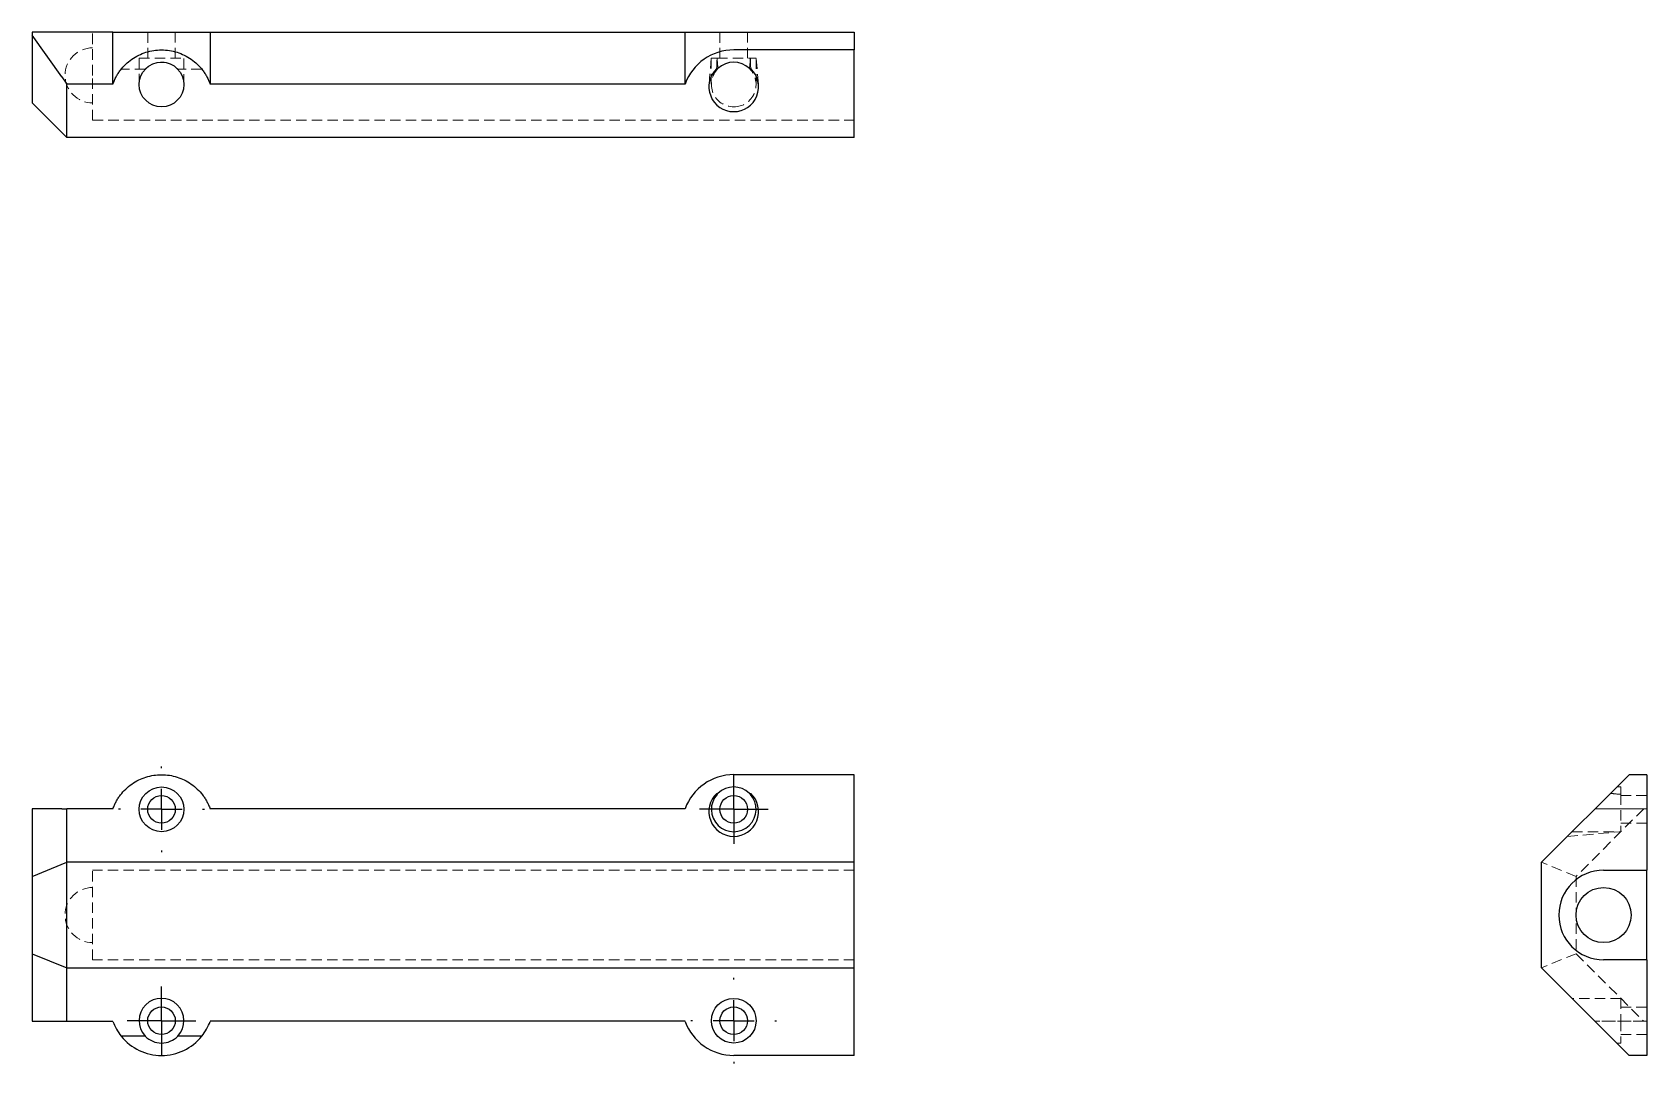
# Model space of a CAD drawing. Header units: millimetres. Extents: x 33 to 229, y 39 to 164.
import ezdxf

# ---------------------------------------------------------------- set-up
doc = ezdxf.new("R2010")
doc.units = ezdxf.units.MM
doc.linetypes.add('HIDDEN', pattern=[1.905, 1.27, -0.635])
doc.layers.add('10', color=7, linetype='Continuous')

# ---------------------------------------------------------------- blocks, each defined once
blk = doc.blocks.new('SW_CENTERMARKSYMBOL_0')
at = {"layer": '10', "color": 0}
for p, q in [((0, 5), (0, 5.22)), ((0, 0), (0, 2.5)), ((-5, 0), (-5.22, 0)), ((0, 0), (-2.5, 0)), ((0, 0), (0, -2.5)), ((0, 0), (2.5, 0)), ((5, 0), (5.22, 0)), ((0, -5), (0, -5.22))]:
    blk.add_line(p, q, dxfattribs=at)
blk = doc.blocks.new('SW_CENTERMARKSYMBOL_1')
at = {"layer": '10', "color": 0}
for p, q in [((0, 2.5), (0, 4.18)), ((0, 0), (0, 2.5)), ((-2.5, 0), (-4.18, 0)), ((0, 0), (-2.5, 0)), ((0, 0), (0, -2.5)), ((0, 0), (2.5, 0)), ((2.5, 0), (4.18, 0)), ((0, -2.5), (0, -4.18))]:
    blk.add_line(p, q, dxfattribs=at)
blk = doc.blocks.new('SW_CENTERMARKSYMBOL_2')
at = {"layer": '10', "color": 0}
for p, q in [((0, 2.5), (0, 4.18)), ((0, 0), (0, 2.5)), ((-2.5, 0), (-4.18, 0)), ((0, 0), (-2.5, 0)), ((0, 0), (0, -2.5)), ((0, 0), (2.5, 0)), ((2.5, 0), (4.18, 0)), ((0, -2.5), (0, -4.18))]:
    blk.add_line(p, q, dxfattribs=at)
blk = doc.blocks.new('SW_CENTERMARKSYMBOL_3')
at = {"layer": '10', "color": 0}
for p, q in [((0, 5), (0, 5.22)), ((0, 0), (0, 2.5)), ((-5, 0), (-5.22, 0)), ((0, 0), (-2.5, 0)), ((0, 0), (0, -2.5)), ((0, 0), (2.5, 0)), ((5, 0), (5.22, 0)), ((0, -5), (0, -5.22))]:
    blk.add_line(p, q, dxfattribs=at)

msp = doc.modelspace()

# ---------------------------------------------------------------- linework, layer by layer
at = {"color": 7, "linetype": 'Continuous', "lineweight": 25}
for p, q in [((33, 164.39), (33, 164.03)), ((42.81, 164.39), (33, 164.39)), ((36.58, 158.97), (33, 164.03)), ((33, 164.03), (33, 155.8)), ((42.81, 158.1), (42.81, 164.39)), ((42.81, 164.39), (54.63, 164.39)), ((54.63, 164.39), (54.63, 158.1)), ((54.63, 164.39), (112.41, 164.39)), ((112.41, 158.1), (112.41, 164.39)), ((112.41, 164.39), (118.33, 164.39)), ((118.33, 164.39), (133, 164.39)), ((133, 164.39), (133, 162.25)), ((133, 162.25), (118.33, 162.25)), ((133, 151.61), (133, 162.25)), ((116.25, 159.97), (116.41, 159.97)), ((120.25, 159.97), (120.4, 159.97)), ((36.58, 158.97), (37.19, 158.1)), ((37.19, 151.61), (37.19, 158.1)), ((42.81, 158.1), (37.19, 158.1)), ((112.41, 158.1), (54.63, 158.1)), ((33, 155.8), (37.19, 151.61)), ((133, 151.61), (37.19, 151.61)), ((133, 74.07), (118.33, 74.07)), ((133, 63.43), (133, 74.07)), ((216.61, 63.43), (227.25, 74.07)), ((229.39, 74.07), (227.25, 74.07)), ((229.39, 74.07), (229.39, 62.45)), ((116.25, 71.8), (116.41, 71.8)), ((120.25, 71.8), (120.4, 71.8)), ((33, 69.93), (33, 61.69)), ((36.58, 69.93), (33, 69.93)), ((36.58, 69.93), (37.19, 69.93)), ((37.19, 63.43), (37.19, 69.93)), ((42.81, 69.93), (37.19, 69.93)), ((112.41, 69.93), (54.63, 69.93)), ((33, 61.69), (37.19, 63.43)), ((37.19, 50.57), (37.19, 63.43)), ((133, 63.43), (37.19, 63.43)), ((133, 50.57), (133, 63.43)), ((216.61, 50.57), (216.61, 63.43)), ((33, 61.69), (33, 52.3)), ((224.15, 62.45), (229.39, 62.45)), ((229.39, 51.55), (229.39, 62.45)), ((33, 52.3), (37.19, 50.57)), ((33, 52.3), (33, 44.07)), ((229.39, 51.55), (224.15, 51.55)), ((229.39, 51.55), (229.39, 39.92)), ((37.19, 44.07), (37.19, 50.57)), ((37.19, 50.57), (133, 50.57)), ((133, 39.92), (133, 50.57)), ((227.25, 39.92), (216.61, 50.57)), ((33, 44.07), (37.19, 44.07)), ((37.19, 44.07), (42.81, 44.07)), ((112.41, 44.07), (54.63, 44.07)), ((46.75, 42.26), (43.83, 42.26)), ((53.61, 42.26), (50.7, 42.26)), ((224.91, 42.26), (224.91, 42.26)), ((224.91, 42.26), (226.17, 41)), ((133, 39.92), (118.33, 39.92)), ((229.39, 39.92), (227.25, 39.92)), ((229.39, 39.92), (227.25, 39.92)), ((227.25, 39.92), (227.25, 39.92)), ((229.39, 39.92), (229.39, 39.92))]:
    msp.add_line(p, q, dxfattribs=at)
at = {"color": 7, "linetype": 'HIDDEN', "lineweight": 18}
for p, q in [((33, 164.03), (37.19, 158.1)), ((40.34, 159.15), (40.34, 164.39)), ((47.04, 164.39), (47.04, 161.25)), ((50.4, 161.25), (50.4, 164.39)), ((116.65, 164.39), (116.65, 161.25)), ((120, 161.25), (120, 164.39)), ((133, 159.15), (133, 164.39)), ((133, 164.39), (133, 162.25)), ((46, 161.25), (51.45, 161.25)), ((46, 161.25), (46, 158.04)), ((51.45, 158.04), (51.45, 161.25)), ((115.6, 161.25), (115.32, 158.04)), ((115.6, 161.25), (116.3, 161.25)), ((115.6, 161.25), (115.6, 158.04)), ((116.3, 161.25), (120.35, 161.25)), ((133, 162.25), (118.33, 162.25)), ((120.35, 161.25), (121.05, 161.25)), ((121.33, 158.04), (121.05, 161.25)), ((121.05, 158.04), (121.05, 161.25)), ((40.34, 153.7), (40.34, 159.15)), ((46.75, 159.91), (43.83, 159.91)), ((43.83, 159.91), (43.83, 159.91)), ((46.75, 159.91), (43.83, 159.91)), ((46.75, 159.91), (46.75, 159.91)), ((50.7, 159.91), (50.7, 159.91)), ((53.61, 159.91), (50.7, 159.91)), ((53.61, 159.91), (50.7, 159.91)), ((53.61, 159.91), (53.61, 159.91)), ((112.41, 158.1), (54.63, 158.1)), ((40.34, 153.7), (133, 153.7)), ((133, 153.7), (133, 151.61)), ((227.25, 74.07), (227.25, 74.07)), ((229.39, 74.07), (229.39, 74.07)), ((226.25, 72.59), (225.76, 72.59)), ((226.25, 72.59), (226.25, 71.68)), ((226.25, 71.68), (226.25, 67.14)), ((229.39, 71.54), (226.25, 71.54)), ((229.03, 69.93), (220.8, 61.69)), ((223.1, 69.93), (229.39, 69.93)), ((229.39, 69.93), (223.1, 69.93)), ((223.97, 69.93), (229.03, 69.93)), ((229.39, 69.93), (229.39, 69.93)), ((219.74, 66.57), (226.25, 67.14)), ((220.31, 67.14), (226.25, 67.14)), ((226.25, 68.18), (229.39, 68.18)), ((220.8, 61.69), (216.61, 63.43)), ((133, 62.45), (40.34, 62.45)), ((40.34, 51.55), (40.34, 62.45)), ((220.8, 61.69), (220.8, 52.3)), ((133, 51.55), (40.34, 51.55)), ((220.8, 52.3), (216.61, 50.57)), ((220.8, 52.3), (229.03, 44.07)), ((226.25, 46.86), (220.31, 46.86)), ((226.25, 46.86), (226.25, 44.14)), ((229.39, 45.81), (226.25, 45.81)), ((54.63, 44.07), (112.41, 44.07)), ((229.39, 44.07), (223.1, 44.07)), ((229.03, 44.07), (223.1, 44.07)), ((226.25, 44.14), (226.25, 41.41)), ((225.76, 41.41), (226.25, 41.41)), ((225.76, 41.41), (225.76, 41.41)), ((226.25, 42.46), (229.39, 42.46)), ((227.25, 39.92), (226.17, 41))]:
    msp.add_line(p, q, dxfattribs=at)
at = {"color": 7, "linetype": 'Continuous', "lineweight": 25}
for centre, radius in [((48.72, 158.04), 2.72), ((48.72, 69.86), 2.72), ((48.72, 69.86), 1.68), ((118.33, 69.86), 1.68), ((224.15, 57), 3.35), ((48.72, 44.14), 1.68), ((118.33, 44.14), 2.72), ((118.33, 44.14), 1.68)]:
    msp.add_circle(centre, radius, dxfattribs=at)
at = {"color": 7, "linetype": 'HIDDEN', "lineweight": 18}
for centre, radius, start, end in [((40.34, 159.15), 3.35, 90, 270), ((118.33, 158.04), 2.72, 134.7431, 270), ((118.33, 158.04), 2.72, 270, 45.2569), ((40.34, 57), 3.35, 90, 270)]:
    msp.add_arc(centre, radius, start, end, dxfattribs=at)
at = {"color": 7, "linetype": 'Continuous', "lineweight": 25}
for centre, radius, start, end in [((118.33, 155.96), 6.29, 90, 160.0927), ((118.33, 158.04), 2.72, 45.2568, 134.7432), ((118.33, 67.79), 6.29, 90, 160.0927), ((118.33, 69.86), 2.72, 137.9876, 42.0124), ((118.33, 69.86), 2.72, 134.7432, 137.9876), ((118.33, 69.86), 2.72, 45.2568, 134.7432), ((118.33, 69.86), 2.72, 42.0124, 45.2568), ((224.15, 57), 5.45, 90, 270), ((48.72, 44.14), 2.72, 316.4621, 223.5379), ((48.72, 46.21), 6.29, 199.9073, 218.9207), ((48.72, 46.21), 6.29, 321.0793, 340.0927), ((118.33, 46.21), 6.29, 199.9073, 270), ((48.72, 46.21), 6.29, 218.9207, 321.0793), ((48.72, 44.14), 2.72, 223.5379, 316.4621)]:
    msp.add_arc(centre, radius, start, end, dxfattribs=at)
at = {"color": 7, "linetype": 'HIDDEN', "lineweight": 18}
for centre, major_axis, ratio, start_param, end_param in [((118.33, 182.1), (0, 31.15), 0.087489, 2.304051, 2.360677), ((118.33, 182.1), (0, 31.15), 0.087489, 3.922508, 3.979135), ((48.72, 158.03), (0, 2.73), 0.997707, 0.644227, 0.810917), ((48.72, 158.03), (0, 2.73), 0.997707, 6.170992, 6.327758), ((48.72, 158.03), (0, 2.73), 0.997707, 5.472268, 5.572173)]:
    msp.add_ellipse(centre, major_axis=major_axis, ratio=ratio, start_param=start_param, end_param=end_param, dxfattribs=at)
at = {"color": 7, "linetype": 'Continuous', "lineweight": 25}
for centre, end_param in [((118.33, 157.77), 5.525509), ((118.33, 69.6), 5.525508)]:
    msp.add_ellipse(centre, major_axis=(0, 3.03), ratio=0.996166, start_param=0.757677, end_param=end_param, dxfattribs=at)
for points in [[(42.81, 158.1), (42.84, 158.18), (42.9, 158.34), (42.99, 158.56), (43.09, 158.77), (43.24, 159.06), (43.44, 159.39), (43.81, 159.91), (44.33, 160.5), (45.08, 161.12), (45.91, 161.61), (46.81, 161.98), (47.75, 162.2), (48.72, 162.28), (49.69, 162.2), (50.64, 161.98), (51.53, 161.61), (52.36, 161.12), (53.11, 160.5), (53.63, 159.91), (54, 159.39), (54.24, 158.99), (54.46, 158.55), (54.57, 158.26), (54.63, 158.1)], [(42.81, 69.93), (42.84, 70.01), (42.9, 70.16), (42.99, 70.38), (43.09, 70.6), (43.24, 70.88), (43.44, 71.22), (43.81, 71.74), (44.33, 72.33), (45.08, 72.94), (45.91, 73.44), (46.81, 73.8), (47.75, 74.02), (48.72, 74.1), (49.69, 74.02), (50.64, 73.8), (51.53, 73.44), (52.36, 72.94), (53.11, 72.33), (53.63, 71.74), (54, 71.22), (54.24, 70.81), (54.46, 70.38), (54.57, 70.08), (54.63, 69.93)]]:
    msp.add_open_spline(points, degree=3, knots=[0, 0, 0, 0, 0.019161, 0.037666, 0.055516, 0.072713, 0.108815, 0.14283, 0.209817, 0.273443, 0.334467, 0.391059, 0.446349, 0.500004, 0.553657, 0.608949, 0.665539, 0.726565, 0.790191, 0.857178, 0.89119, 0.927295, 0.962337, 1, 1, 1, 1], dxfattribs=at)
at = {"color": 7, "linetype": 'HIDDEN', "lineweight": 18}
for points in [[(116.3, 161.25), (116.29, 160.83), (116.27, 160.4), (116.25, 159.97)], [(120.35, 161.25), (120.37, 160.83), (120.38, 160.4), (120.4, 159.97)], [(226.25, 71.68), (225.83, 71.72), (225.4, 71.76), (224.97, 71.8)]]:
    msp.add_open_spline(points, degree=3, dxfattribs=at)
at = {"color": 7, "linetype": 'Continuous', "lineweight": 25}
for points in [[(116.3, 71.68), (116.29, 71.72), (116.27, 71.76), (116.25, 71.8)], [(120.35, 71.68), (120.37, 71.72), (120.38, 71.76), (120.4, 71.8)]]:
    msp.add_open_spline(points, degree=3, dxfattribs=at)

# ---------------------------------------------------------------- block references
at = {"layer": '10'}
for name, p in [('SW_CENTERMARKSYMBOL_0', (48.72, 69.86)), ('SW_CENTERMARKSYMBOL_1', (118.33, 69.86)), ('SW_CENTERMARKSYMBOL_3', (118.33, 44.14)), ('SW_CENTERMARKSYMBOL_2', (48.72, 44.14))]:
    msp.add_blockref(name, p, dxfattribs=at)

doc.saveas('drawing.dxf')
